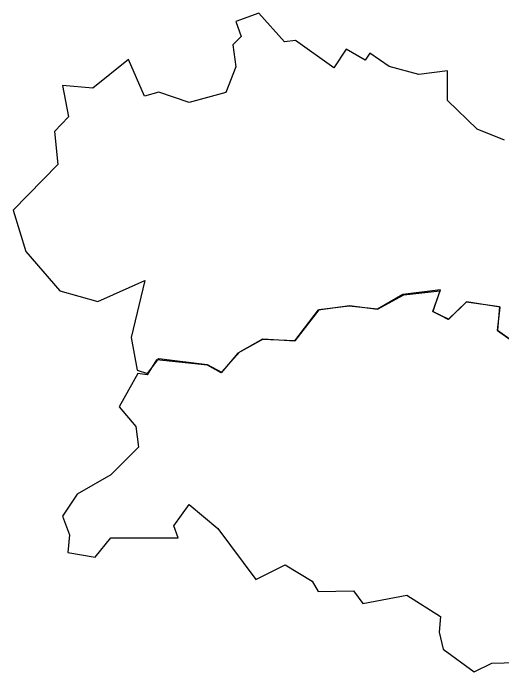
# Model space of a CAD drawing. Extents: x -55316 to 65086, y -49558 to 22922.
# Drawn here: x -55316 to -7865, y -40946 to 22922 of the extents above; entities that cross this region are included whole.
import ezdxf

# ---------------------------------------------------------------- set-up
doc = ezdxf.new("R2010")
doc.units = 0
doc.header["$MEASUREMENT"] = 0
doc.layers.add('ZONES', color=7, linetype='Continuous')

msp = doc.modelspace()

# ---------------------------------------------------------------- linework, layer by layer
at = {"layer": 'ZONES', "color": 1, "linetype": 'Continuous'}
for points in [[(-7687, 10610), (-10339, 11662), (-13213, 14457), (-13210, 17346), (-16002, 16987), (-18894, 17750), (-20752, 19043), (-21210, 18370), (-23039, 19420), (-24254, 17616), (-27972, 20275), (-29022, 20148), (-31500, 22922), (-33744, 22124), (-33234, 20673), (-34038, 19851), (-33744, 17704), (-34712, 15221), (-38247, 14253), (-41193, 15263), (-42582, 14884), (-44140, 18420), (-47591, 15642), (-50531, 15912), (-49945, 12857), (-51318, 11463), (-50989, 8240), (-55316, 3831), (-54080, -178), (-50792, -3992), (-47109, -5044), (-42571, -3006), (-43887, -8530), (-43295, -11686), (-42308, -12015), (-41190, -10568), (-36521, -11160), (-35140, -11884), (-33364, -9911), (-31128, -8661), (-28013, -8842), (-25736, -5833), (-22710, -5439), (-20016, -5791), (-17449, -4387), (-13964, -3992), (-14650, -6001), (-13109, -6754), (-11388, -5054), (-8176, -5505), (-8389, -7842), (-6916, -8895)], [(-6916, -8895), (-8389, -7842), (-8126, -5580), (-11388, -5054), (-13177, -6790), (-14650, -6001), (-13913, -3897), (-17544, -4370), (-20016, -5791), (-22752, -5475), (-25698, -5843), (-28013, -8842), (-31170, -8737), (-33538, -10052), (-35168, -11946), (-36484, -11210), (-41429, -10684), (-42324, -12157), (-43220, -12029), (-45060, -15261), (-43429, -17155), (-43166, -19154), (-45849, -21837), (-49111, -23731), (-50531, -25836), (-49847, -27677), (-50005, -29361), (-47374, -29834), (-45849, -27940), (-39325, -27940), (-39746, -26783), (-38273, -24731), (-35484, -27046), (-31801, -31991), (-28960, -30571), (-26330, -32149), (-25751, -33149), (-22331, -33096), (-21437, -34306), (-17175, -33517), (-13913, -35569), (-14018, -37105), (-13650, -38736), (-10651, -40946), (-8915, -40104), (-5351, -40005)]]:
    msp.add_lwpolyline(points, dxfattribs=at)

doc.saveas('drawing.dxf')
